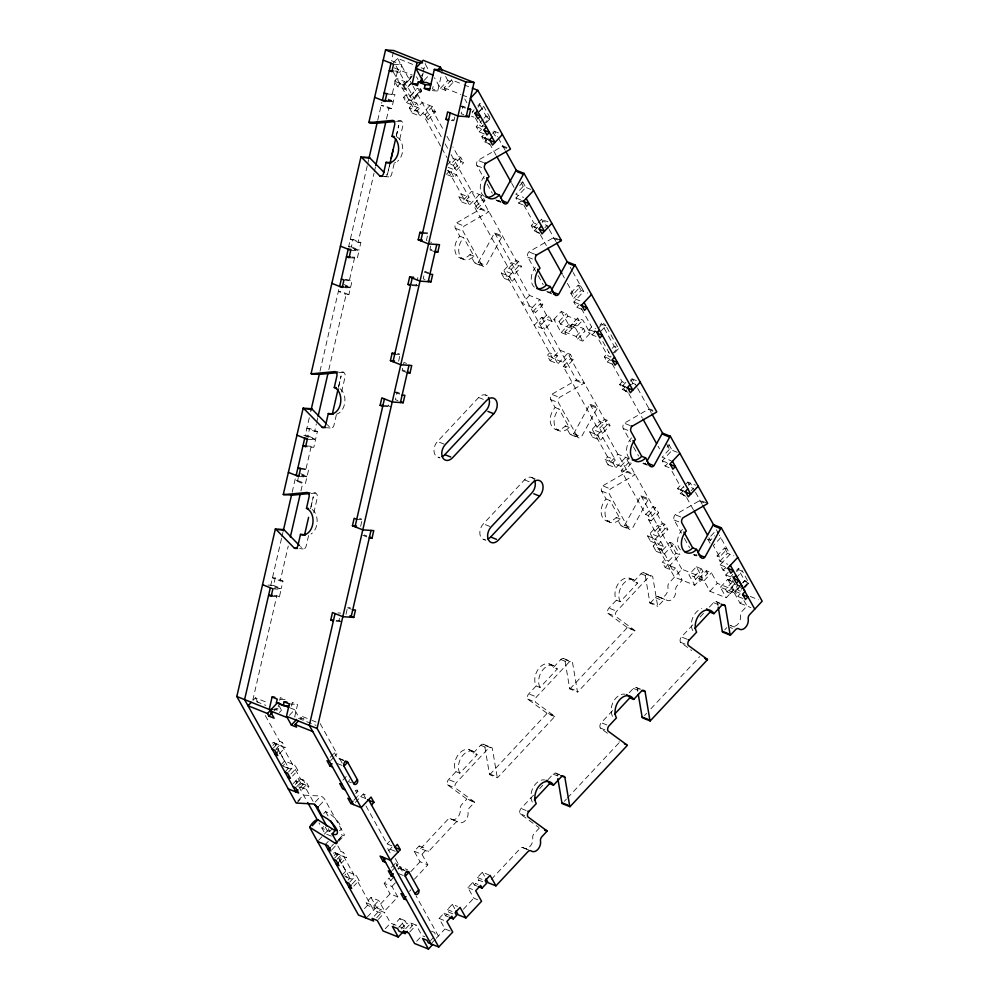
<?xml version="1.0" encoding="UTF-8"?>
<svg xmlns="http://www.w3.org/2000/svg" width="999" height="999" viewBox="0 0 999 999"><rect width="100%" height="100%" fill="white"/><g stroke="black" fill="none" stroke-linecap="round" stroke-linejoin="round"><path stroke-width="0.75" stroke-dasharray="5 3.75" d="M310.552 508.791L313.274 496.778L310.602 508.641A13.524 9.528 -86.1 0 1 317.145 520.704A13.524 9.528 -86.1 0 1 310.989 534.04M338.449 387.475L341.084 375.924L338.399 387.787A13.524 9.528 -86.1 0 1 339.198 388.161M281.543 538.399L270.766 585.252L281.119 589.385L279.408 596.828L271.191 596.266M281.893 536.875L282.917 532.417M292.158 492.27L295.579 477.36M309.303 417.719L305.157 435.726L315.522 439.86L313.811 447.29L305.582 446.74M310.677 411.725L311.376 408.728M320.005 371.178L339.048 288.424M349.063 257.717L357.28 258.279L359.003 250.836L348.639 246.703L367.307 165.522M367.657 164.023L368.693 159.503M377.697 120.38L381.855 102.323M393.431 51.96L391.433 60.689L401.785 64.81L400.075 72.253L391.858 71.691M268.019 585.064L273.501 585.439L275.212 577.996L282.979 581.093L281.268 588.536L274.425 588.074M300.599 468.219L308.666 469.617L305.394 483.653L302.66 483.466L294.892 480.369L297.627 480.556L298.314 477.584M303.783 435.639L307.904 435.914L309.615 428.471L317.382 431.568L315.672 439.011L308.816 438.549M348.639 246.703L351.373 246.89L353.084 239.448L360.864 242.545L359.153 249.987L352.297 249.525M279.408 596.828L276.823 595.791L252.809 700.187L265.846 705.369M275.212 577.996L272.477 577.809L280.244 580.906L288.261 546.041M300.949 490.909L302.66 483.466M306.081 468.581L311.213 446.266L313.811 447.29M309.615 428.471L306.868 428.284L314.635 431.381L316.371 423.863M316.72 422.352L317.757 417.844M328.833 369.692L346.141 294.443L348.876 294.63L352.147 280.594L342.707 279.096M349.563 279.57L354.695 257.243L357.28 258.279M353.084 239.448L350.349 239.261L358.117 242.357L374.038 173.139M374.388 171.628L375.424 167.12M386.501 118.956L388.923 108.429L391.67 108.616L394.942 94.568L385.502 93.069M392.357 93.544L397.49 71.216L400.075 72.253M396.178 136.588L398.751 125.424L396.341 135.827M308.579 535.539L306.144 546.128A3.871 2.722 -86.1 0 1 302.697 548.813L300.537 546.603M313.798 512.874L317.27 497.764A3.871 2.722 -86.1 0 0 315.534 493.007L308.354 492.519M336.388 414.685L333.953 425.262A3.871 2.722 -86.1 0 1 330.507 427.959L327.247 424.637M341.596 392.02L345.08 376.898A3.871 2.722 -86.1 0 0 343.344 372.152L336.151 371.653M394.168 163.499L391.733 174.076A3.871 2.722 -86.1 0 1 388.286 176.761L386.113 174.55M399.725 139.311L402.859 125.712A3.871 2.722 -86.1 0 0 401.123 120.954L393.931 120.467M422.19 76.636L422.877 73.614M423.226 72.115L425.299 63.074M271.965 709.615L277.435 709.989L278.396 705.856M279.658 700.349L280.294 697.589L285.477 699.662L277.247 699.1M433.104 86.488L432.542 88.973L437.712 91.034L442.22 71.453M291.521 706.118L292.37 702.409L297.552 704.47L294.705 716.87L316.121 725.399M336.226 620.367L338.973 620.554L339.648 617.582M360.651 526.298L362.362 518.856L359.615 518.668M384.24 405.582L388.349 405.856L389.036 402.884M398.626 361.213L400.337 353.771L397.602 353.584M412.05 284.715L416.158 285.002L417.869 277.56M454.82 116.933L454.133 119.917L451.386 119.73M346.004 614.335L347.714 606.893L350.312 607.916M399.7 393.231L397.103 392.195L395.392 399.637L397.989 400.674M430.731 246.041L430.045 249.013L433.928 250.562M465.472 107.28L462.887 106.244L461.176 113.686L463.761 114.723M389.485 165.547L387.425 174.45L389.847 164.111M482.155 265.534L463.124 231.356A3.871 2.672 -68.3 0 1 464.135 226.086L488.124 212.25A3.884 2.685 -68.3 0 0 488.886 211.601L481.118 208.516A3.884 2.685 -68.3 0 1 480.357 209.153L456.368 222.989A3.871 2.672 -68.3 0 0 455.357 228.259L459.752 236.151A13.524 9.378 -68.3 0 0 456.231 254.583A13.524 9.378 -68.3 0 0 469.992 254.545L474.375 262.437A3.871 2.672 -68.3 0 0 478.309 262.425L494.055 233.778A3.884 2.685 -68.3 0 1 494.705 232.917L502.472 236.014A3.884 2.685 -68.3 0 0 501.823 236.875L486.076 265.522A3.871 2.672 -68.3 0 1 482.155 265.534L475.349 262.824M577.509 436.863L558.491 402.697A3.871 2.672 -68.3 0 1 559.502 397.427L583.491 383.579A3.884 2.685 -68.3 0 0 584.253 382.942L576.485 379.845A3.884 2.685 -68.3 0 1 575.724 380.494L551.735 394.33A3.871 2.672 -68.3 0 0 550.724 399.6L555.107 407.48A13.524 9.378 -68.3 0 0 551.585 425.924A13.524 9.378 -68.3 0 0 565.359 425.886L569.742 433.766A3.871 2.672 -68.3 0 0 573.676 433.753L589.422 405.107A3.871 2.685 -68.3 0 1 590.072 404.245L597.839 407.342A3.871 2.685 -68.3 0 0 597.19 408.204L581.443 436.85A3.871 2.672 -68.3 0 1 577.509 436.863L570.716 434.153M628.446 528.384L609.427 494.205A3.871 2.672 -68.3 0 1 610.439 488.936L634.427 475.099A3.884 2.685 -68.3 0 0 635.189 474.463L627.422 471.366A3.884 2.685 -68.3 0 1 626.66 472.003L602.672 485.851A3.871 2.672 -68.3 0 0 601.66 491.108L606.056 499.001A13.524 9.378 -68.3 0 0 602.534 517.445A13.524 9.378 -68.3 0 0 616.296 517.395L620.679 525.287A3.871 2.672 -68.3 0 0 624.612 525.274L640.359 496.628A3.871 2.685 -68.3 0 1 641.008 495.766L648.776 498.863A3.871 2.685 -68.3 0 0 648.126 499.725L632.379 528.371A3.871 2.672 -68.3 0 1 628.446 528.384L621.653 525.674M745.092 587.387L748.925 583.041L742.432 571.191A2.897 1.024 43.1 0 0 742.207 570.816M393.319 62.887L397.552 58.354L414.198 64.985M394.493 81.156L396.953 78.521L404.732 81.618L402.26 84.253L394.493 81.156L397.415 86.413L405.182 89.51L411.113 83.179M397.415 86.413L399.887 83.779L403.771 85.327L410.002 96.528A2.897 1.024 43.1 0 0 413.037 99.276A2.897 1.024 43.1 0 0 413.886 98.077L421.291 90.16L419.255 86.501M403.696 84.403L411.101 76.486M403.771 85.327L411.176 77.41M410.389 78.646L403.908 85.577A2.897 1.024 43.1 0 1 404.745 84.378A2.897 1.024 43.1 0 1 407.792 87.125L413.886 98.077M407.792 87.125L410.564 84.153M420.079 77.148L423.251 73.751M403.509 97.365L405.981 94.73L409.865 96.279L417.27 88.362L421.153 89.91L411.276 100.462L403.509 97.365L406.431 102.622L414.21 105.719L416.67 103.084L419.555 108.267L417.095 110.901L409.328 107.805L411.788 105.17L419.555 108.267M424.2 80.345L429.483 74.688M410.002 96.528L415.559 90.584M406.431 102.622L408.903 99.987L416.67 103.084M414.086 99.238L421.503 91.321M409.328 107.805L412.25 113.062L422.127 102.51L432.48 106.631L435.402 111.888L427.997 119.818L425.412 118.781L432.817 110.864L435.402 111.888M440.397 88.349L447.802 80.432L452.984 82.492L445.579 90.41L440.397 88.349L434.49 77.735M445.579 90.41L444.118 87.787L451.523 79.87L462.599 84.278M412.25 113.062L420.017 116.159L429.895 105.607L443.993 130.944M393.344 72.04L414.722 110.427L425.075 114.56L432.48 106.631M472.315 111.751L474.175 109.765M477.872 105.807L479.72 103.821M478.022 107.218L479.932 104.995A2.897 1.024 43.1 0 1 480.432 103.684A2.897 1.024 43.1 0 1 483.279 105.757M477.335 113.474L481.968 108.516M479.645 111.189L483.878 106.656A2.897 1.024 43.1 0 0 483.591 106.169M482.505 125.412A2.897 1.024 43.1 0 1 481.655 126.611A2.897 1.024 43.1 0 1 478.621 123.864L480.469 121.89M484.328 133.941L479.145 131.88L476.223 126.623L483.129 119.231M484.115 118.182L486.101 116.059L489.985 117.607A2.897 1.024 43.1 0 1 489.073 118.694A2.897 1.024 43.1 0 1 486.026 115.946M479.12 119.331L482.567 125.537L489.91 117.495L483.816 106.543L479.995 105.107L486.101 116.059M486.413 122.615L490.122 118.656M446.953 165.31L453.296 158.529L463.661 162.65L456.256 170.567L445.891 166.446M479.145 131.88L481.618 129.246M447.752 158.928L450.736 164.286L458.141 156.368L460.726 157.392L463.661 162.65M450.736 164.286L453.321 165.31L460.726 157.392M446.353 174.338L448.826 171.703L456.593 174.8L469.018 197.14L466.558 199.775L458.791 196.678L461.251 194.043L469.018 197.14M489.935 144.018L484.752 141.958L481.83 136.701L484.29 134.066M447.315 170.629L451.198 172.178L461.063 161.613L452.934 146.99M496.103 155.282L490.147 144.568L487.562 143.544L484.627 138.287L486.75 136.026M484.752 141.958L491.67 134.565M492.657 133.504L494.63 131.393L497.564 136.663M447.652 174.85L454.12 177.435L456.593 174.8M458.791 196.678L461.713 201.935L471.59 191.383L481.943 195.504L484.877 200.762L477.46 208.679L474.875 207.655L482.28 199.738L484.877 200.762M461.713 201.935L469.48 205.032L479.358 194.48L518.981 265.659L509.103 276.224L501.336 273.127L511.213 262.575L521.565 266.696L514.16 274.613L503.808 270.492L552.572 358.104L562.924 362.237L565.859 367.495L573.264 359.565L570.342 354.308L559.977 350.187L550.099 360.739L547.177 355.482L549.65 352.847L557.417 355.944L554.944 358.579L547.177 355.482M448.089 170.392L464.185 199.3L474.537 203.421L481.943 195.504M519.705 185.552L522.877 182.155M530.981 189.473L523.214 186.376L515.809 194.305L523.576 197.39M522.739 204.77L518.856 203.234L515.934 197.977L525.811 187.412L522.14 180.819M518.856 203.234L521.328 200.587L533.766 222.927L537.649 224.475M539.398 232.892L534.215 230.831L531.293 225.574L533.766 222.927M539.61 233.441L537.025 232.417L534.103 227.16L537.275 223.764M538.336 222.627L541.508 219.243L547.976 221.815M534.215 230.831L538.174 226.598M542.12 222.377L544.093 220.267L548.501 228.172M544.905 227.784L547.015 225.524L544.43 224.5L541.508 219.243M474.875 207.655L508.641 268.331L516.058 260.402L518.643 261.438L521.565 266.696M508.641 268.331L511.238 269.355L518.643 261.438M501.336 273.127L504.258 278.384L506.73 275.749L514.497 278.846L557.417 355.944M504.258 278.384L512.025 281.481L514.497 278.846M529.495 295.429L522.09 303.346L532.455 307.467L535.377 312.724L542.782 304.807L539.86 299.55L529.495 295.429L494.705 232.917M532.455 307.467L539.86 299.55M542.782 304.807L540.197 303.783L532.792 311.7L535.377 312.724M552.047 321.453L541.695 317.332L534.278 325.249L544.642 329.37L552.047 321.453L549.125 316.196L546.528 315.172L540.197 303.783M546.528 315.172L539.123 323.089L541.72 324.126L544.642 329.37M541.72 324.126L549.125 316.196M570.791 293.094L578.196 285.165L580.794 286.201L573.389 294.118L570.791 293.094L573.726 298.351L581.493 301.436M486.613 395.467A9.665 6.693 -68.3 0 0 478.646 397.502L437.5 441.496A9.665 6.693 -68.3 0 0 434.053 451.648A9.665 6.693 -68.3 0 0 439.385 457.38M553.858 319.405L561.263 311.488L566.445 313.561L567.907 316.183L579.133 320.654L571.728 328.571L560.501 324.101L559.04 321.478L553.858 319.405L561.176 332.555L566.358 334.615L573.763 326.698L572.302 324.076L564.885 331.993L566.358 334.615M573.726 298.351L581.131 290.422L587.599 293.007M581.942 309.34L576.773 307.267L573.838 302.01L583.716 291.458L573.214 272.59M559.04 321.478L566.445 313.561M560.501 324.101L567.907 316.183M576.773 307.267L579.233 304.633M561.176 332.555L568.581 324.638L573.763 326.698M571.728 328.571L570.254 325.949L577.672 318.032L582.842 320.092L590.159 333.229L582.754 341.146L577.572 339.086L576.111 336.463L564.885 331.993M570.254 325.949L575.436 328.009L582.842 320.092M576.111 336.463L583.516 328.546L584.977 331.168L590.159 333.229M577.572 339.086L584.977 331.168M596.016 336.426L592.132 334.877L589.198 329.62L591.67 326.973L595.554 328.521M550.099 360.739L557.867 363.836L567.744 353.284L607.367 424.475L597.489 435.027L589.722 431.93L599.6 421.378L609.964 425.499L602.547 433.416L592.195 429.295L610.476 462.15L620.841 466.283L623.763 471.54L631.168 463.611L628.246 458.354L617.894 454.233L608.016 464.785L605.082 459.528L607.554 456.893L615.322 459.99L612.862 462.624L605.082 459.528M562.924 362.237L570.342 354.308M599.949 325.125L601.798 323.152M592.132 334.877L596.078 330.644M598.051 328.534L602.01 324.313A2.897 1.036 42.8 0 1 602.185 322.977A2.897 1.036 42.8 0 1 604.545 324.238M602.547 433.416L599.625 428.159L597.04 427.135L563.261 366.458L570.679 358.541L573.264 359.565M253.321 700.087L255.432 697.826L267.944 702.809M600.948 331.144L605.894 325.861L618.081 347.764L613.149 353.047M612.424 364.098L607.242 362.038L604.32 356.78L608.766 352.023M612.225 348.326L614.198 346.216L618.081 347.764M274.238 710.476L276.348 708.204L281.531 710.277L279.408 712.537M614.585 352.897L618.294 348.938M607.242 362.038L609.715 359.39L622.152 381.743L627.335 383.803M289.36 715.359L294.643 709.702L298.788 717.145L303.971 719.218L302.51 716.583L300.399 718.843M272.939 745.454L274.8 743.468L285.152 747.602L277.747 755.519M273.289 748.101L279.645 741.308L282.23 742.344L285.152 747.602M533.503 478.683A9.665 6.693 -68.3 0 0 524.487 479.857L483.341 523.851A9.665 6.693 -68.3 0 0 479.895 534.015A9.665 6.693 -68.3 0 0 485.227 539.735M275.874 749.138L282.23 742.344M626.498 391.183L622.614 389.635L619.68 384.378L622.152 381.743M277.01 752.509L278.858 750.524A2.897 2.01 -68.3 0 1 279.62 746.578A2.897 2.01 -68.3 0 1 282.567 746.565L292.32 764.098A2.897 2.01 -68.3 0 1 291.558 768.044A2.897 2.01 -68.3 0 1 288.611 768.056L282.143 765.471M628.009 392.245L625.411 391.221L622.489 385.964L627.834 380.244M622.614 389.635L625.574 386.463M630.506 381.181L632.479 379.071L636.987 387.162M625.411 391.221L626.648 389.897M631.58 384.615L632.817 383.304L635.414 384.328M280.844 764.959L284.553 761.001L294.905 765.122L297.839 770.379L292.545 776.036M597.04 427.135L604.445 419.218L607.03 420.242L609.964 425.499M599.625 428.159L607.03 420.242M589.722 431.93L592.657 437.187L595.117 434.553L602.884 437.649L615.322 459.99M284.915 772.015L288.611 768.056L278.858 750.524L276.273 749.5M288.561 771.915L294.905 765.122M592.657 437.187L600.424 440.284L602.884 437.649M291.009 773.875L295.242 769.355L297.839 770.379M293.207 783.628L298.152 778.346L305.919 781.443L308.841 786.7L306.368 789.335L298.601 786.25L301.074 783.603L308.841 786.7M295.229 784.49L300.524 778.833L303.109 779.857L306.031 785.114L299.688 791.907M296.765 786.65L303.109 779.857M299.987 787.774L305.919 781.443M330.182 757.342L334.415 752.821L337 753.858L334.89 756.118M330.657 760.639L333.828 757.242M297.902 800.898L303.459 794.967A3.859 1.374 43.1 0 0 304.133 795.154L320.854 796.053A3.846 1.361 43.1 0 1 321.915 796.615A3.896 1.386 43.1 0 1 323.688 798.101A3.896 1.374 43.1 0 1 324.9 799.712L343.918 833.878A3.896 1.374 43.1 0 1 343.968 835.626A3.846 1.361 43.1 0 1 342.794 835.476L340.172 833.828M296.728 803.071L302.285 797.127M608.016 464.785L615.784 467.882L625.661 457.33L665.284 528.521L655.406 539.073L647.639 535.976L657.517 525.424L667.869 529.545L660.464 537.462L650.099 533.341L674.487 577.147L694.78 585.227L702.185 577.31L696.328 566.795L688.923 574.712L694.78 585.227M620.841 466.283L628.246 458.354M645.679 514.535L653.084 506.618L655.681 507.642L658.603 512.899L651.198 520.816L648.276 515.559L645.679 514.535L621.178 470.504L628.583 462.587L631.168 463.611M315.297 801.985L320.854 796.053M342.857 780.132L347.09 775.599M319.355 805.644L323.976 800.699M323.738 813.536L325.587 811.55L327.322 812.362A13.511 4.795 43.1 0 1 330.344 814.26L333.504 816.795A13.511 4.795 43.1 0 1 336.413 819.742A13.674 4.845 43.1 0 1 338.012 821.69A13.511 4.795 43.1 0 1 339.772 824.375L340.197 825.174A13.511 4.795 43.1 0 1 341.021 827.509L341.109 828.183A13.511 4.795 43.1 0 1 340.746 829.807L340.397 830.169A13.511 4.795 43.1 0 1 339.423 830.581M667.07 447.265L669.18 445.005M677.285 452.322L669.517 449.238L662.112 457.155L671.178 460.764M669.043 467.632L665.159 466.083L662.237 460.826L672.102 450.262L668.443 443.681M323.664 826.548L322.015 828.296L329.782 831.393L332.255 828.758M355.769 793.631L357.879 791.37L355.619 787.299M665.159 466.083L667.632 463.436M353.983 800.112L358.216 795.591L365.984 798.688M318.519 840.421L322.827 835.826M324.438 834.09L327.41 830.918L331.293 832.467M355.369 802.434L363.274 793.98L368.456 796.053M325.299 844.567L328.259 841.408M331.393 846.44L333.516 844.18M338.374 839.822L343.918 833.878M337.237 841.42L341.87 836.463M338.649 841.37L344.205 835.439M331.868 849.737L336.101 845.204M648.276 515.559L655.681 507.642M334.215 855.531L336.064 853.546L346.428 857.679L341.134 863.336M684.402 495.229L680.519 493.681L677.597 488.424L680.057 485.776L683.94 487.325M660.464 537.462L657.542 532.205L654.944 531.181L648.613 519.792L656.018 511.863L658.603 512.899M334.553 858.178L340.909 851.385L343.494 852.422L346.428 857.679M685.913 496.291L683.328 495.267L680.394 490.01L687.811 482.092L695.579 485.189M337.15 859.202L343.494 852.422M680.519 493.681L683.478 490.509M688.423 485.227L690.396 483.116L694.792 491.021M338.274 862.587L341.983 858.628M691.208 490.634L693.318 488.374L690.734 487.35L687.811 482.092M654.944 531.181L662.349 523.264L664.947 524.288L667.869 529.545M657.542 532.205L664.947 524.288M647.639 535.976L650.561 541.233L653.034 538.598L660.801 541.695L663.486 546.515L661.013 549.15L653.246 546.053L655.719 543.419M342.12 875.037L345.816 871.078L356.181 875.199L359.103 880.456L353.808 886.113M660.801 541.695L658.329 544.33L655.406 539.073M348.027 880.107L349.887 878.133A2.897 2.01 -68.3 0 0 352.834 878.121A2.897 2.01 -68.3 0 0 353.584 874.162L343.831 856.643A2.897 2.01 -68.3 0 0 340.884 856.655A2.897 2.01 -68.3 0 0 340.135 860.601L349.887 878.133L346.004 876.585M653.246 546.053L656.168 551.311L658.666 548.651L662.549 550.199L668.643 561.151L676.023 553.259L679.907 554.807L670.029 565.359L662.262 562.262L664.76 559.602L668.643 561.151M349.825 881.992L356.181 875.199M365.996 805.956L387.137 843.943L389.61 841.295M662.524 550.224L669.929 542.307L673.813 543.843L679.907 554.807M455.956 771.665L459.84 773.214L477.122 754.732L473.239 753.184A13.524 9.378 -68.3 0 0 459.478 753.221A13.524 9.378 -68.3 0 0 455.956 771.665L448.551 779.582A3.871 2.672 -68.3 0 0 447.54 784.852L466.271 798.576A3.884 2.685 -68.3 0 1 466.795 799.212L474.562 802.309L469.355 807.879A3.871 2.672 -68.3 0 0 468.007 812.112A7.73 5.357 -68.3 0 1 465.297 820.591A7.73 5.357 -68.3 0 1 458.691 822.065A3.871 2.672 -68.3 0 0 455.382 822.801L428.371 851.685L420.604 848.601L419.143 845.966L414.198 851.248L420.055 861.762L427.822 864.859L414.448 879.157M473.239 753.184L480.644 745.266A3.871 2.672 -68.3 0 1 484.577 745.254L489.398 773.838A3.884 2.697 -68.3 0 0 489.71 774.712L497.477 777.796L554.757 716.558A3.884 2.685 -68.3 0 0 554.233 715.921L535.514 702.197A3.871 2.672 -68.3 0 1 536.513 696.94L568.606 662.612A3.871 2.672 -68.3 0 1 572.539 662.612L577.36 691.196A3.884 2.685 -68.3 0 0 577.684 692.057L634.952 630.819A3.884 2.685 -68.3 0 0 634.44 630.169L615.709 616.458A3.871 2.672 -68.3 0 1 616.72 611.188L648.813 576.873A3.871 2.672 -68.3 0 1 652.747 576.86L657.567 605.444A3.884 2.685 -68.3 0 0 657.879 606.306L663.086 600.749A3.871 2.672 -68.3 0 1 666.383 600.012A7.73 5.357 -68.3 0 0 672.989 598.538A7.73 5.357 -68.3 0 0 675.699 590.047A3.871 2.672 -68.3 0 1 677.047 585.814L682.255 580.244L675.424 567.981L667.657 564.885L665.197 567.519L662.262 562.262M536.151 685.913L540.034 687.462L557.317 668.993L553.434 667.444A13.524 9.378 -68.3 0 0 539.672 667.482A13.524 9.378 -68.3 0 0 536.151 685.913L528.746 693.843A3.871 2.672 -68.3 0 0 527.747 699.113L546.465 712.824A3.884 2.685 -68.3 0 1 546.99 713.461L554.757 716.558M553.434 667.444L560.839 659.527A3.871 2.672 -68.3 0 1 564.772 659.515L569.592 688.099A3.884 2.685 -68.3 0 0 569.905 688.96L577.684 692.057M616.358 600.174L620.242 601.723L637.524 583.241L633.641 581.693A13.524 9.378 -68.3 0 0 619.88 581.73A13.524 9.378 -68.3 0 0 616.358 600.174L608.94 608.091A3.871 2.672 -68.3 0 0 607.941 613.361L626.673 627.072A3.884 2.685 -68.3 0 1 627.185 627.722L634.952 630.819M633.641 581.693L641.046 573.776A3.871 2.672 -68.3 0 1 644.979 573.763L649.787 602.347A3.884 2.685 -68.3 0 0 650.112 603.221L657.879 606.306M352.285 883.953L356.518 879.42L359.103 880.456M656.168 551.311L663.935 554.408L673.813 543.843M388.586 850.773L392.532 846.553M474.562 802.309A3.884 2.685 -68.3 0 0 474.038 801.66L455.307 787.949A3.871 2.672 -68.3 0 1 456.318 782.679L488.411 748.363A3.871 2.672 -68.3 0 1 492.345 748.351L497.165 776.935A3.884 2.697 -68.3 0 0 497.477 777.796M391.446 867.419L395.679 862.899L398.264 863.923L396.153 866.195M391.92 870.716L395.092 867.319M665.197 567.519L672.964 570.616L675.424 567.981M367.245 917.045L375.287 908.441L367.52 905.344L366.059 902.721L370.991 897.439L378.758 900.536L384.615 911.051L397.814 896.927L391.97 886.413L384.203 883.328L389.135 878.046L390.597 880.668L393.194 881.705M397.827 868.755L399.8 866.645L407.567 869.742M710.027 543.231L707.829 539.298L715.234 531.368L717.831 532.405M364.498 908.578L367.52 905.344M390.597 880.668L394.418 876.598M420.604 848.601L447.614 819.717A3.871 2.672 -68.3 0 1 450.924 818.98A7.73 5.357 -68.3 0 0 457.53 817.507A7.73 5.357 -68.3 0 0 460.227 809.015A3.871 2.672 -68.3 0 1 461.588 804.782L466.795 799.212M489.71 774.712L546.99 713.461M569.905 688.96L627.185 627.722M650.112 603.221L655.319 597.652A3.871 2.672 -68.3 0 1 658.616 596.915A7.73 5.357 -68.3 0 0 665.222 595.441A7.73 5.357 -68.3 0 0 667.931 586.962A3.871 2.672 -68.3 0 1 669.28 582.717L681.892 569.23L702.185 577.31M707.829 539.298L710.414 540.322L714.647 535.801M366.059 902.721L373.826 905.818L378.758 900.536M391.97 886.413L396.903 881.143M414.198 851.248L421.965 854.345L426.91 849.063L428.371 851.685M720.754 537.662L713.348 545.579L719.68 556.967L727.097 549.05L724.5 548.014L717.095 555.943L720.017 561.201L727.796 564.285M370.991 897.439L376.848 907.954L390.047 893.843L397.814 896.927M410.789 871.665L420.055 861.762M374.225 916.158L379.52 910.501L384.69 912.562L390.547 923.076L405.656 929.095L399.8 918.581L393.456 925.374M694.105 576.785L701.51 568.856L702.971 571.49L707.717 573.376L700.311 581.306L695.566 579.408L694.105 576.785L688.923 574.712M376.748 917.656L380.981 913.123L379.52 910.501M695.566 579.408L702.971 571.49M378.346 919.355L384.69 912.562M698.85 578.671L706.256 570.754L711.438 572.814L717.282 583.329L733.653 589.847L726.236 597.764L709.877 591.246L704.033 580.731L698.85 578.671L700.311 581.306M720.017 561.201L727.434 553.271L733.903 555.856M704.033 580.731L711.438 572.814M732.567 581.743L728.671 580.207L725.749 574.949L728.221 572.302L723.064 570.129L720.142 564.872L730.019 554.308L719.317 535.089M385.252 928.733L390.547 923.076M723.064 570.129L725.536 567.482L726.872 569.892M709.877 591.246L717.282 583.329M398.626 927.434L404.982 920.641L406.443 923.276L412.45 925.661L408.216 930.194M720.391 587.25L727.796 579.333L732.979 581.393L725.561 589.323L720.391 587.25L726.236 597.764M401.148 928.933L406.443 923.276M730.943 576.398L732.791 574.413M736.488 570.454L738.348 568.468M728.671 580.207L730.656 578.084M736.575 571.753L738.548 569.642A2.897 1.024 43.1 0 1 739.048 568.331A2.897 1.024 43.1 0 1 741.895 570.404M405.694 928.695L410.989 923.039L416.158 925.099L422.015 935.613L424.787 936.712M735.951 578.121L742.432 571.191L738.548 569.642L745.042 581.243L748.788 583.416M533.478 795.192L521.053 808.478A3.871 2.672 -68.3 0 0 520.054 813.735L538.773 827.459M539.697 788.548L542.794 785.226M547.976 779.695L553.146 774.15A3.871 2.672 -68.3 0 1 557.08 774.15L557.592 777.16M612.637 710.551L601.248 722.727A3.871 2.672 -68.3 0 0 600.249 727.996L607.742 733.478M629.208 692.844L633.354 688.411A3.871 2.672 -68.3 0 1 637.287 688.398L638.036 692.919M692.844 624.8L681.455 636.975A3.871 2.672 -68.3 0 0 680.444 642.245L691.683 650.474M700.087 617.057L704.233 612.624M709.402 607.092L713.548 602.659A3.871 2.672 -68.3 0 1 717.482 602.659L717.981 605.669M725.561 589.323L727.035 591.945L734.44 584.028M409.815 931.892L416.158 925.099M736.463 582.792L737.924 585.414L730.519 593.331L729.058 590.709L735.401 583.916M742.881 598.476L737.699 596.415L734.777 591.158L741.683 583.766M742.669 582.704L744.642 580.594L748.538 582.142L741.146 590.034M738.436 585.164C749.35 594.343 733.091 591.358 739.272 586.863M742.981 582.904L744.829 580.918M729.058 590.709L734.24 592.769L739.522 587.112M743.156 588.411L748.713 582.467M737.699 596.415L740.172 593.768M416.72 941.27L422.015 935.613M450.149 931.018L444.967 928.958L439.11 918.443L444.056 913.161L449.225 915.221M452.722 913.785L448.838 912.237L447.377 909.602L452.322 904.332L457.492 906.393M477.647 899.712L473.763 898.163L467.919 887.649L472.852 882.367L478.034 884.427M482.729 881.705L478.846 880.156L477.385 877.534L482.317 872.252L488.798 874.824M444.056 913.161L445.517 915.796L448.838 912.237M472.852 882.367L474.313 885.002L478.846 880.156M734.24 592.769L740.084 603.284L743.793 599.325M430.494 940.621L433.678 937.224M432.03 942.781L435.202 939.385M436.263 938.261L444.967 928.958M463.374 909.277L473.763 898.163M491.371 879.345L520.129 848.601A3.871 2.672 -68.3 0 1 523.426 847.864A7.73 5.357 -68.3 0 0 530.032 846.39A7.73 5.357 -68.3 0 0 532.742 837.911A3.871 2.672 -68.3 0 1 534.09 833.666L539.298 828.096M564.335 801.323L566.458 799.063M567.519 797.926L619.492 742.357M644.542 715.584L646.653 713.311M650.898 708.778L699.7 656.605M724.7 629.882L726.785 627.647M506.968 147.577L502.684 145.879A3.884 2.685 -68.3 0 1 501.923 146.528L477.934 160.364A3.871 2.672 -68.3 0 0 476.923 165.634L484.24 178.771M560.227 240.035L553.633 237.4A3.871 2.685 -68.3 0 1 552.859 238.049L528.871 251.885A3.871 2.672 -68.3 0 0 527.872 257.155L537.375 274.238M652.871 410.277L648.988 408.728A3.884 2.685 -68.3 0 1 648.226 409.378L624.238 423.214A3.871 2.672 -68.3 0 0 623.226 428.484L630.544 441.633M706.53 502.884L699.924 500.249A3.884 2.685 -68.3 0 1 699.163 500.899L675.174 514.735A3.871 2.672 -68.3 0 0 674.163 520.004L681.48 533.141M396.478 121.391L401.123 120.954M338.686 372.59L343.344 372.152M310.889 493.444L315.534 493.007M393.569 64.248L401.785 64.81M394.742 71.029L397.49 71.216M432.242 90.659L437.712 91.034M386.725 94.018L394.942 94.568M386.526 100.699L393.381 101.174L388.199 99.101M460.139 106.069L462.887 106.244M385.015 101.448L393.231 102.01L388.049 99.95M451.236 120.567L453.983 120.754M381.506 176.299L387.262 176.698M384.665 176.611L388.773 176.885M422.652 232.542L428.134 232.917L426.423 240.359L431.605 242.42M422.502 233.379L427.984 233.754M358.117 242.357L360.864 242.545M350.774 250.274L359.003 250.836M351.96 257.055L354.695 257.243M343.931 280.032L352.147 280.594M411.9 285.564L417.37 285.939M345.105 286.825L350.587 287.2L344.118 284.615M342.22 287.475L350.437 288.037L345.254 285.976M394.705 354.245L400.187 354.62M394.368 392.008L397.103 392.195M382.729 406.331L389.573 406.793M325.162 427.597L330.994 428.084M314.635 431.381L317.382 431.568M307.305 439.298L315.522 439.86M305.731 445.891L311.213 446.266M300.449 469.055L308.666 469.617M301.636 475.836L307.105 476.211L300.637 473.638M298.738 476.498L306.955 477.06L300.487 474.475M356.73 519.33L363.586 519.792M299.625 548.601L303.184 548.938M280.244 580.906L282.979 581.093M272.902 588.823L281.119 589.385M274.076 595.604L276.823 595.791M337.937 612.924L340.684 613.111M336.076 621.216L340.184 621.49M289.335 703.908L297.552 704.47M660.089 597.552L667.856 600.649M452.385 819.617L460.152 822.714M629.42 578.171L634.203 580.044M549.225 663.91L554.008 665.796M469.031 749.662L473.801 751.548M421.128 67.757L423.901 68.856M463.986 84.828L470.904 87.587M394.305 67.932L412.337 75.125M444.118 87.787L460.726 94.405M462.112 94.955L467.832 97.228M461.438 106.581L465.322 108.129M471.416 116.184L474.013 117.22M482.567 125.537L486.451 127.073M498.513 132.942L492.045 130.37L494.967 135.627L497.552 136.651M476.223 126.623L481.393 128.684M481.83 136.701L487 138.761M484.627 138.287L487.225 139.311M501.923 146.528L506.58 148.389M391.67 108.616L383.903 105.519L381.156 105.332L388.923 108.429M478.908 160.752L485.701 163.461M476.923 165.634L482.367 167.795M515.934 197.977L522.402 200.549M496.915 200.187L500.998 201.81M497.152 200.811L501.036 202.36M531.293 225.574L536.475 227.635M534.103 227.16L536.688 228.184M480.357 209.153L486.176 211.476M552.859 238.049L558.691 240.372M496.003 234.553L501.823 236.875M457.342 223.376L464.135 226.086M529.845 252.272L536.638 254.982M455.357 228.259L462.162 230.969M527.872 257.155L533.691 259.478M459.752 236.151L463.636 237.7L473.876 256.094A13.524 9.378 -68.3 0 1 460.114 256.131A13.524 9.378 -68.3 0 1 463.636 237.7M469.992 254.545L473.876 256.094M478.309 262.425L485.114 265.135M573.838 302.01L579.02 304.083M547.852 291.708L550.774 292.869M475.586 263.436L483.354 266.533M548.089 292.332L551.972 293.881M429.895 249.862L433.778 251.411M605.894 325.861L602.01 324.313L614.198 346.216A2.897 1.024 43.4 0 0 616.87 348.801A2.897 1.024 43.4 0 0 618.331 348.426M589.198 329.62L595.679 332.192M572.302 324.076L583.516 328.546M428.796 272.889L424.912 271.341L423.189 278.783L425.786 279.807M424.762 272.178L428.646 273.726M351.373 246.89L359.153 249.987M604.32 356.78L610.801 359.353M416.158 285.002L418.743 286.039M636.363 380.619L629.894 378.047L632.817 383.304M619.68 384.378L626.161 386.95M622.489 385.964L625.074 386.988M563.261 366.458L565.859 367.495M575.724 380.494L581.543 382.804M648.226 409.378L652.884 411.238M348.876 294.63L341.109 291.546L338.374 291.358L346.141 294.443M591.358 405.881L597.19 408.204M552.697 394.717L559.502 397.427M625.212 423.601L632.005 426.311M550.724 399.6L557.517 402.31M623.226 428.484L628.671 430.656M555.107 407.48L558.99 409.028L569.243 427.435A13.524 9.378 -68.3 0 1 555.481 427.472A13.524 9.378 -68.3 0 1 558.99 409.028M662.237 460.826L668.706 463.399M565.359 425.886L569.243 427.435M406.543 363.461L403.958 362.437L402.235 369.867L406.131 371.416M485.402 394.93L487.337 395.704M573.676 433.753L580.469 436.463M478.646 397.502L484.478 399.825M643.219 463.037L647.302 464.672M570.941 434.777L578.708 437.874M643.456 463.661L647.34 465.209M402.085 370.716L405.981 372.265M677.597 488.424L682.767 490.484M680.394 490.01L682.991 491.033M626.66 472.003L632.479 474.325M699.163 500.899L703.82 502.747M621.178 470.504L623.763 471.54M395.666 392.52L399.55 394.068M642.307 497.402L648.126 499.725M603.633 486.238L610.439 488.936M676.148 515.122L682.941 517.832M388.349 405.856L390.946 406.893M601.66 491.108L608.453 493.818M674.163 520.004L679.607 522.165M606.056 499.001L609.939 500.549L620.179 518.943A13.524 9.378 -68.3 0 1 606.418 518.981A13.524 9.378 -68.3 0 1 609.939 500.549M648.613 519.792L651.198 520.816M531.243 477.297L535.127 478.833M439.448 442.27L444.105 444.13M717.095 555.943L719.68 556.967M524.487 479.857L530.319 482.18M616.296 517.395L620.179 518.943M624.612 525.274L631.405 527.984M694.155 554.557L697.077 555.719M720.142 564.872L726.61 567.444M621.89 526.298L629.657 529.383M694.392 555.182L696.328 555.956M650.561 541.233L663.486 546.515M438.074 457.205L440.01 457.979M725.749 574.949L730.931 577.01M696.328 566.795L701.51 568.856M735.601 584.49L737.924 585.414M750.212 596.44L758.341 599.687M734.777 591.158L739.947 593.219M727.035 591.945L730.519 593.331M740.084 603.284L750.923 607.604M307.904 435.914L315.672 439.011M643.768 572.752L651.535 575.849M716.271 601.648L720.167 603.196M645.941 574.15L652.747 576.86M718.456 603.046L719.417 603.433M641.046 573.776L647.839 576.485M713.548 602.659L719.38 604.982M485.289 524.625L491.108 526.948M657.879 596.59L665.659 599.687M734.277 627.022L730.394 625.474A3.871 2.672 -68.3 0 1 731.131 625.799A7.73 5.357 -68.3 0 0 737.737 624.325A7.73 5.357 -68.3 0 0 740.434 615.846A3.871 2.672 -68.3 0 1 741.782 611.6L746.99 606.031L742.444 597.864M655.319 597.652L661.138 599.974M730.157 627.459L732.479 628.396M649.787 602.347L655.619 604.67M483.916 539.572L485.851 540.347M297.627 480.556L305.394 483.653M609.914 608.478L616.72 611.188M682.417 637.362L687.275 639.298M607.941 613.361L614.735 616.071M680.444 642.245L685.888 644.417M628.608 627.847L634.44 630.169M364.26 534.964L366.858 535.988M362.824 535.289L366.708 536.838M563.573 658.503L571.341 661.6M636.076 687.387L640.933 689.322M565.746 659.902L572.539 662.612M638.249 688.786L639.223 689.173M560.839 659.527L567.644 662.237M633.354 688.411L639.173 690.734M569.592 688.099L575.424 690.421M347.565 607.729L351.461 609.278M273.501 585.439L281.268 588.536M529.72 694.23L536.513 696.94M602.222 723.114L607.08 725.049M338.973 620.554L341.558 621.59M527.747 699.113L534.54 701.81M600.249 727.996L606.068 730.319M548.414 713.598L554.233 715.921M483.379 744.255L491.146 747.339M555.881 773.139L559.765 774.687M485.551 745.641L492.345 748.351M558.054 774.537L559.028 774.924M480.644 745.266L487.437 747.976M553.146 774.15L558.591 776.323M489.398 773.838L495.217 776.161M290.334 707.979L294.643 709.702M302.51 716.583L310.664 719.829M312.025 720.379L316.096 722.002M274.538 708.84L277.435 709.989M449.525 779.969L456.318 782.679M522.027 808.853L526.098 810.489M447.54 784.852L454.345 787.562M520.054 813.735L525.874 816.058M468.206 799.337L474.038 801.66M338.998 758.353L344.83 760.664M343.806 760.664L337.337 758.079L334.415 752.821M337.387 763.536L342.694 765.646M273.901 742.719L281.668 745.816M450.187 818.656L457.954 821.752M522.689 847.539L526.573 849.088M524.9 848.501L528.783 850.049M347.914 781.368L351.411 782.754M357.879 791.37L355.294 790.334L358.216 795.591M283.691 766.483L289.523 768.805M306.031 785.114L295.679 780.993L306.905 801.173M419.143 845.966L426.91 849.063M477.385 877.534L483.853 880.107M387.137 843.943L392.32 846.003M395.242 851.26L387.475 848.163L390.409 853.421M474.313 885.002L476.91 886.026M467.919 887.649L474.388 890.221M331.406 836.138L324.937 833.553L318.993 822.876M400.274 868.418L404.158 869.967M405.082 870.728L398.601 868.156L395.679 862.899M398.651 873.613L403.958 875.723M335.164 852.796L342.932 855.893M447.377 909.602L453.858 912.187M445.517 915.796L448.101 916.82M344.955 876.56L350.786 878.883M439.11 918.443L445.591 921.028M376.848 907.954L384.615 911.051M399.8 918.581L404.982 920.641M431.456 931.193L434.328 932.342L435.789 934.964L438.386 936.001L416.096 895.966M380.981 913.123L373.638 910.201L356.518 879.42M460.439 258.117L463.436 259.328M555.806 429.445L558.791 430.656M606.743 520.966L609.727 522.177M498.289 137.987L505.007 150.037M549.225 229.495L556.031 241.708M570.217 267.195L572.539 271.366M637.662 388.374L651.173 412.649M695.529 492.345L702.235 504.383M716.345 529.732L718.593 533.778M521.028 182.442L523.214 186.376M578.196 285.165L581.131 290.422M666.595 443.981L669.517 449.238M724.5 548.014L727.434 553.271M602.784 341.508L610.676 355.681M464.76 98.951L466.858 102.735M475.362 118.019L478.621 123.864M511.75 183.379L513.986 187.4M540.359 234.79L546.366 245.579M562.874 275.249L564.373 277.934M567.382 283.329L573.389 294.118M581.43 308.579L591.67 326.973M598.901 339.96L606.793 354.133A2.897 1.024 43.1 0 0 609.652 356.805A2.897 1.024 43.1 0 0 610.839 356.031M628.758 393.594L642.257 417.869M658.016 446.178L659.527 448.876M672.015 471.328L680.057 485.776M686.663 497.627L693.343 509.64M708.94 537.649L710.414 540.322M732.542 580.069L737.424 588.836M451.523 79.87L452.984 82.492M727.796 579.333L733.653 589.847M445.591 76.448L447.802 80.432M577.672 318.032L579.133 320.654M575.436 328.009L582.754 341.146M425.374 64.261L429.071 70.892M706.256 570.754L707.717 573.376M561.263 311.488L568.581 324.638M487.175 184.028L492.295 193.232M538.111 275.549L543.231 284.752M633.466 446.878L638.586 456.081M684.415 538.399L689.535 547.602M416.496 76.773L417.957 79.408M446.965 136.276L449.95 141.646M669.929 542.307L676.023 553.259M397.552 58.354L412.437 85.115M413.186 86.451L442.17 138.524M445.129 143.856L448.101 149.188M451.073 154.52L481.118 208.516M541.695 317.332L576.485 379.845M590.072 404.245L627.422 471.366M641.008 495.766L681.892 569.23M425.075 114.56L427.997 119.818M453.321 165.31L456.256 170.567M474.537 203.421L477.46 208.679M511.238 269.355L514.16 274.613M396.066 66.059L404.732 81.618M425.412 118.781L441.058 146.89M441.795 148.227L447.015 157.592M402.26 84.253L405.182 89.51M411.276 100.462L414.21 105.719M417.095 110.901L420.017 116.159M451.198 172.178L454.12 177.435M466.558 199.775L469.48 205.032M509.103 276.224L512.025 281.481M554.944 358.579L557.867 363.836M597.489 435.027L600.424 440.284M612.862 462.624L615.784 467.882M661.013 549.15L663.935 554.408M670.029 565.359L672.964 570.616M482.317 872.252L484.515 876.185M452.322 904.332L455.244 909.577M421.965 854.345L427.822 864.859M363.274 793.98L366.196 799.237M320.179 723.626L337 753.858M342.182 763.149L339.922 759.115A2.897 2.01 -68.3 0 0 336.975 759.115M395.254 858.516L398.264 863.923M399.8 866.645L403.446 873.226M410.989 923.039L412.45 925.661M384.203 883.328L390.047 893.843M278.771 705.306L281.531 710.277M325.587 811.55L329.245 818.119M373.826 905.818L375.287 908.441M255.432 697.826L258.466 703.259M265.272 715.496L279.645 741.308M295.242 769.355L300.524 778.833M306.368 789.335L313.162 801.548M328.271 828.683L329.782 831.393M337.887 845.978L340.909 851.385M298.152 778.346L301.074 783.603M325.212 826.972L327.41 830.918M339.997 388.661A13.524 9.528 -86.1 0 1 344.805 402.472A13.524 9.528 -86.1 0 1 336.9 414.023M396.978 136.963A13.524 9.528 -86.1 0 1 402.722 148.576A13.524 9.528 -86.1 0 1 397.477 161.376M395.641 162.487A13.524 9.528 -86.1 0 1 394.68 162.837M499.4 200.225A3.871 2.672 -68.3 0 1 495.954 199.8M484.465 196.428A13.524 9.378 -68.3 0 1 485.202 175.062M550.824 291.308A3.871 2.672 -68.3 0 1 546.89 291.321M604.982 324.65A2.897 1.036 42.8 0 1 605.681 325.499M629.507 458.329A13.524 9.378 -68.3 0 1 631.505 437.912M645.704 463.074A3.871 2.672 -68.3 0 1 642.956 463.436M680.444 549.85A13.524 9.378 -68.3 0 1 682.442 529.433M696.64 554.595A3.871 2.672 -68.3 0 1 693.493 554.607M618.98 741.708A3.859 2.672 -68.3 0 1 619.38 742.17M410.814 889.747A2.897 2.01 -68.3 0 1 409.403 891.27M398.239 869.192A2.897 2.01 -68.3 0 1 401.198 869.18M349.55 779.682A2.897 2.01 -68.3 0 1 348.926 780.581M534.365 287.2A13.524 9.378 -68.3 0 1 535.389 267.457M612.549 716.358A13.524 9.378 -68.3 0 1 613.536 701.41A13.524 9.378 -68.3 0 1 624.862 694.18M532.342 802.097A13.524 9.378 -68.3 0 1 533.341 787.162A13.524 9.378 -68.3 0 1 544.655 779.919M692.744 630.606A13.524 9.378 -68.3 0 1 692.769 617.682A13.524 9.378 -68.3 0 1 701.822 608.616M421.291 90.16A2.897 1.024 43.1 0 1 420.442 91.346A2.897 1.024 43.1 0 1 417.407 88.611M411.138 77.31A2.897 1.024 43.1 0 1 412.15 76.461M472.527 112.912A2.897 1.024 43.1 0 1 473.376 111.713M594.592 332.23A2.897 1.024 43.1 0 1 595.816 331.206M459.84 773.214A13.524 9.378 -68.3 0 1 463.361 754.769A13.524 9.378 -68.3 0 1 477.122 754.732M540.034 687.462A13.524 9.378 -68.3 0 1 543.556 669.03A13.524 9.378 -68.3 0 1 557.317 668.993M620.242 601.723A13.524 9.378 -68.3 0 1 623.763 583.279A13.524 9.378 -68.3 0 1 637.524 583.241M333.466 853.233A2.897 2.01 -68.3 0 1 336.064 853.546L345.816 871.078A2.897 2.01 -68.3 0 1 344.705 875.349M272.203 743.156A2.897 2.01 -68.3 0 1 274.8 743.468L284.553 761.001A2.897 2.01 -68.3 0 1 283.441 765.271"/><path stroke-width="1.5" d="M334.915 830.519L317.844 819.767C316.308 818.218 307.954 827.16 310.427 827.684L335.389 843.393A3.846 1.361 43.1 0 0 336.563 843.531A3.896 1.374 43.1 0 0 336.513 841.795L332.13 833.915A13.511 4.795 43.1 0 0 337.163 830.806A13.511 4.795 43.1 0 0 327.697 819.005L321.89 815.509L317.495 807.629A3.896 1.386 43.1 0 0 314.498 804.532A3.846 1.361 43.1 0 0 313.449 803.97L296.728 803.071A3.859 1.374 43.1 0 1 296.054 802.884L236.825 696.49L275.349 529.02A3.871 2.722 -86.1 0 1 276.061 529.47L294.48 548.251A3.871 2.722 -86.1 0 0 297.927 545.566L300.499 534.403A13.524 9.528 -86.1 0 0 312.562 524.987A13.524 9.528 -86.1 0 0 306.493 508.354L309.166 496.503A3.871 2.722 -86.1 0 0 307.317 492.445L284.078 494.617A3.871 2.722 -86.1 0 1 283.291 494.48L303.159 408.166L311.376 408.728A3.859 2.722 -86.1 0 1 312.075 409.178L326.173 423.539M303.159 408.166A3.859 2.722 -86.1 0 1 303.858 408.616L322.29 427.397A3.871 2.722 -86.1 0 0 325.736 424.712L328.296 413.549A13.524 9.528 -86.1 0 0 340.359 404.133A13.524 9.528 -86.1 0 0 334.29 387.5L336.975 375.649A3.871 2.722 -86.1 0 0 335.127 371.591L311.875 373.763A3.871 2.722 -86.1 0 1 311.101 373.626L360.939 156.968L369.155 157.53A3.859 2.722 -86.1 0 1 369.855 157.979L383.953 172.34M360.939 156.968A3.859 2.722 -86.1 0 1 361.638 157.417L380.07 176.199A3.871 2.722 -86.1 0 0 383.516 173.514L386.076 162.35A13.524 9.528 -86.1 0 0 398.139 152.947A13.524 9.528 -86.1 0 0 392.07 136.314L394.755 124.45A3.871 2.722 -86.1 0 0 392.907 120.392L369.655 122.577A3.859 2.722 -86.1 0 1 368.881 122.427L385.552 49.95L393.768 50.512L422.44 61.938M335.477 400.462L338.112 388.911M283.254 530.931L291.471 495.242M311.026 410.227L319.33 374.113A3.871 2.722 -86.1 0 0 320.092 374.325L337.138 372.727M369.043 158.004L377.347 121.878M270.317 587.787L244.593 699.625L296.041 792.007L298.014 789.897M390.984 63.212L382.417 100.424L386.526 100.699M290.347 537L300.262 493.881M318.107 416.333L328.134 372.702M375.774 165.609L385.814 121.965M300.499 534.403L304.608 534.677L308.604 517.32M328.296 413.549L332.405 413.823L335.402 400.799M391.183 158.292L393.181 149.613M430.631 84.153L426.486 82.505L418.269 81.943L417.42 85.664L412.237 83.604L417.082 62.512L422.565 62.887M236.825 696.49L269.218 709.427L272.078 697.027L274.812 697.215M288.786 705.943L283.304 705.569L276.398 702.809L277.247 699.1L272.078 697.027M420.804 82.655L421.84 78.134M466.196 116.596L474.038 82.492L442.569 69.955L434.353 69.393L429.495 90.472L424.325 88.412L425.174 84.69L430.656 85.065M283.304 705.569L284.153 701.847L286.9 702.035M333.341 621.028L330.756 619.992L332.467 612.549L342.819 616.683L353.771 617.432L355.494 609.989L352.747 609.802M369.293 537.874L372.04 538.061L373.751 530.619L362.787 529.87L352.435 525.736L354.146 518.294L356.73 519.33M382.729 406.331L380.132 405.294L381.843 397.852L392.207 401.985L403.159 402.734L404.87 395.292L402.135 395.104M407.267 372.777L410.015 372.964L411.725 365.522L400.761 364.772L390.409 360.651L392.12 353.209L394.855 353.396M410.527 285.477L407.942 284.44L409.652 276.998L413.761 277.285M435.064 251.923L437.812 252.11L439.523 244.668L428.559 243.918L418.206 239.797L419.917 232.355L422.652 232.542M448.501 120.38L445.916 119.356L447.627 111.913L457.979 116.034L468.943 116.783L470.654 109.341L468.056 108.317M335.052 613.586L309.328 725.411L353.396 804.545M355.02 526.773L384.44 398.888M392.994 361.688L412.237 278.034M420.791 240.821L450.212 112.937M697.864 552.797L712.861 525.511A3.859 2.672 -68.3 0 1 713.511 524.65L721.278 527.747L762.175 601.211L749.562 614.697A3.871 2.672 -68.3 0 0 748.201 618.943A7.73 5.357 -68.3 0 1 745.504 627.422A7.73 5.357 -68.3 0 1 738.898 628.895A3.871 2.672 -68.3 0 0 735.589 629.632L730.381 635.202A3.871 2.685 -68.3 0 1 730.069 634.34L725.249 605.744A3.871 2.672 -68.3 0 0 721.315 605.756L713.91 613.673A13.524 9.378 -68.3 0 0 700.149 613.723A13.524 9.378 -68.3 0 0 696.628 632.155L689.223 640.072A3.871 2.672 -68.3 0 0 688.211 645.342L706.942 659.065A3.859 2.672 -68.3 0 1 707.467 659.702L650.187 720.941A3.884 2.685 -68.3 0 1 649.874 720.079L645.054 691.495A3.871 2.672 -68.3 0 0 641.121 691.508L633.716 699.425A13.524 9.378 -68.3 0 0 619.954 699.462A13.524 9.378 -68.3 0 0 616.433 717.906L609.028 725.823A3.871 2.672 -68.3 0 0 608.016 731.093L626.748 744.804A3.859 2.672 -68.3 0 1 627.26 745.454L569.992 806.692A3.884 2.697 -68.3 0 1 569.667 805.831L564.847 777.234A3.871 2.672 -68.3 0 0 560.914 777.247L553.508 785.177A13.524 9.378 -68.3 0 0 539.747 785.214A13.524 9.378 -68.3 0 0 536.226 803.646L528.821 811.563A3.871 2.672 -68.3 0 0 527.822 816.832L546.54 830.556A3.859 2.672 -68.3 0 1 547.065 831.193L541.858 836.762A3.871 2.672 -68.3 0 0 540.509 841.008A7.73 5.357 -68.3 0 1 537.799 849.487A7.73 5.357 -68.3 0 1 531.193 850.961A3.871 2.672 -68.3 0 0 527.897 851.697L495.941 885.863L490.084 875.349L485.152 880.619L486.613 883.253L482.08 888.086L480.619 885.464L475.686 890.746L481.543 901.26L465.934 917.931L460.089 907.417L455.144 912.699L456.605 915.334L453.284 918.893L451.823 916.258L446.878 921.54L452.734 932.055L438.748 947.015L317.108 728.471L465.821 81.93L474.038 82.492M351.036 617.245L371.004 530.432M400.424 402.547L408.978 365.334M428.221 281.693L436.788 244.48M409.652 276.998L420.005 281.131L430.969 281.868L432.679 274.438L429.932 274.25M389.822 164.061L395.654 138.799M500.624 198.426L515.621 171.141A3.859 2.672 -68.3 0 1 516.271 170.28L524.038 173.376L561.401 240.497A3.871 2.685 -68.3 0 1 560.626 241.134L536.638 254.982A3.871 2.672 -68.3 0 0 535.639 260.252L540.022 268.132A13.524 9.378 -68.3 0 0 536.5 286.576A13.524 9.378 -68.3 0 0 550.262 286.526L554.657 294.418A3.871 2.672 -68.3 0 0 558.591 294.405L574.338 265.759A3.871 2.672 -68.3 0 1 574.974 264.897L567.207 261.8A3.871 2.672 -68.3 0 0 566.57 262.662L551.573 289.947M524.038 173.376A3.859 2.672 -68.3 0 0 523.401 174.238L507.642 202.884A3.871 2.672 -68.3 0 1 503.721 202.897L502.747 202.51M646.927 461.276L661.925 434.003A3.859 2.672 -68.3 0 1 662.574 433.129L670.341 436.226L707.704 503.346A3.884 2.685 -68.3 0 1 706.93 503.996L682.941 517.832A3.871 2.672 -68.3 0 0 681.942 523.101L686.325 530.981A13.524 9.378 -68.3 0 0 682.804 549.425A13.524 9.378 -68.3 0 0 696.565 549.388L700.961 557.267A3.871 2.672 -68.3 0 0 704.882 557.255L720.629 528.608A3.859 2.672 -68.3 0 1 721.278 527.747M670.341 436.226A3.859 2.672 -68.3 0 0 669.692 437.087L653.945 465.734A3.871 2.672 -68.3 0 1 650.012 465.746L649.05 465.359M420.542 80.444L423.139 81.468L415.746 68.194L423.151 60.277L440.422 67.158L441.895 69.805M437.25 70.554L440.422 67.158M503.721 202.897L499.325 195.017A13.524 9.378 -68.3 0 1 485.564 195.055A13.524 9.378 -68.3 0 1 489.085 176.611L484.702 168.731A3.871 2.672 -68.3 0 1 485.701 163.461L509.69 149.625A3.884 2.685 -68.3 0 0 510.464 148.976L477.822 90.347L470.417 98.264L494.992 142.407L488.511 139.835M477.435 110.864L474.962 113.511L477.897 118.769L480.357 116.121L476.473 114.585M486.451 127.073L483.991 129.72L486.913 134.977L489.385 132.33L484.203 130.27M492.07 137.15L489.597 139.798L492.519 145.055L502.397 134.49M533.578 190.509L523.701 201.061L526.623 206.318L529.095 203.684L522.627 201.099M541.533 226.024L539.06 228.671L541.982 233.928L551.86 223.364M591.483 294.555L581.605 305.107L584.54 310.364L587 307.729L580.531 305.145M442.182 456.668A9.665 6.693 -68.3 0 0 444.817 454.645L485.964 410.639A9.665 6.693 -68.3 0 0 488.486 397.477M493.731 413.736L452.584 457.729A9.665 6.693 -68.3 0 1 442.757 457.767A9.665 6.693 -68.3 0 1 445.267 444.592L486.426 400.599A9.665 6.693 -68.3 0 1 496.253 400.574A9.665 6.693 -68.3 0 1 493.731 413.736L487.912 411.413M251.199 702.359L248.027 705.744L267.482 713.498L268.943 716.121L274.126 718.194L269.98 710.739L287.237 717.619L291.383 725.074L296.566 727.135L295.105 724.5L298.276 721.103M599.437 330.07L596.977 332.704L599.899 337.962L602.372 335.327L598.488 333.778A2.897 1.024 43.1 0 0 596.69 331.78M267.482 713.498L277.385 702.821L288.898 707.404M268.943 716.121L272.115 712.737M614.56 357.23L612.087 359.877L615.022 365.135L617.482 362.487L612.3 360.427M291.383 725.074L296.678 719.417M277.01 752.509L275.162 754.495L277.747 755.519L274.825 750.261L272.228 749.238M629.919 384.827L627.447 387.475L630.381 392.732L640.247 382.167M488.024 539.023A9.665 6.693 -68.3 0 0 490.659 537L531.805 493.007A9.665 6.693 -68.3 0 0 534.328 479.832M539.572 496.103L498.426 540.097A9.665 6.693 -68.3 0 1 488.598 540.122A9.665 6.693 -68.3 0 1 491.108 526.948L532.267 482.954A9.665 6.693 -68.3 0 1 542.095 482.929A9.665 6.693 -68.3 0 1 539.572 496.103L533.753 493.781M329.595 761.775L326.998 760.739L329.932 765.996L332.043 763.736M343.993 766.171L347.689 762.2L357.442 779.732A2.897 2.01 -68.3 0 1 356.693 783.678A2.897 2.01 -68.3 0 1 353.746 783.691L343.993 766.171A2.897 2.01 -68.3 0 1 344.742 762.212A2.897 2.01 -68.3 0 1 347.689 762.2L345.105 761.176M317.495 807.629L318.419 806.643M312.287 825.711L317.844 819.767M353.746 783.691L357.442 779.732M350.474 799.287L347.889 798.251L350.811 803.508L352.922 801.248M679.882 453.359L670.004 463.923L672.926 469.18L675.399 466.533L670.217 464.473M332.13 833.915L335.826 829.957L336.626 830.244A13.511 4.795 43.1 0 0 337.4 830.456M330.344 847.564L328.221 849.824L330.819 850.861L327.884 845.604L317.532 841.483M335.389 843.393L337.237 841.42M371.503 804.982L373.976 802.334L371.041 797.077L361.163 807.642L350.811 803.508M338.274 862.587L336.426 864.56L339.011 865.596L336.089 860.339L333.504 859.302M687.836 488.873L685.364 491.52L688.286 496.778L698.164 486.213M351.223 885.077L349.101 887.349L351.698 888.373L348.763 883.116L346.178 882.092M394.905 847.027L397.377 844.392L400.299 849.649L390.434 860.214L380.07 856.081L382.992 861.338L385.589 862.374M382.992 861.338L385.114 859.078M390.859 871.852L388.274 870.816L391.196 876.073L393.319 873.813M405.257 876.235L408.966 872.277L418.718 889.809A2.897 2.01 -68.3 0 1 417.957 893.755A2.897 2.01 -68.3 0 1 415.01 893.768L405.257 876.235A2.897 2.01 -68.3 0 1 406.019 872.289A2.897 2.01 -68.3 0 1 408.966 872.277L406.368 871.253M403.546 894.629L400.949 893.593L403.871 898.85L405.994 896.59M415.01 893.768L418.718 889.809M737.786 557.405L727.909 567.956L730.831 573.214L733.303 570.579L728.121 568.518M735.988 575.399L733.516 578.034L736.45 583.291L738.935 580.631L745.029 591.583L742.544 594.243L745.466 599.5L747.939 596.865L742.756 594.805M309.628 827.284L358.466 915.022L373.576 921.041L372.115 918.418L377.285 920.479L383.141 930.993L398.251 937.012L403.534 931.355M398.251 937.012L392.395 926.498L397.577 928.558L399.038 931.193L405.045 933.578L407.155 931.318M534.378 799.924L549.625 783.628L553.508 785.177M614.572 714.185L629.832 697.876L633.716 699.425M694.78 628.433L710.027 612.137L713.91 613.673M405.045 933.578L403.584 930.956L408.753 933.016L414.61 943.531L428.459 949.05L432.692 944.53M650.012 465.746L645.629 457.867A13.524 9.378 -68.3 0 1 631.868 457.904A13.524 9.378 -68.3 0 1 635.389 439.46L630.993 431.58A3.871 2.672 -68.3 0 1 632.005 426.311L655.993 412.475A3.884 2.685 -68.3 0 0 656.755 411.825L574.974 264.897M394.917 121.541L377.872 123.139A3.859 2.722 -86.1 0 1 377.098 122.989L368.881 122.427M309.34 493.581L292.295 495.179A3.871 2.722 -86.1 0 1 291.521 495.042L283.291 494.48M393.381 70.941L389.273 70.654L391.858 71.691L393.569 64.248L383.216 60.127M412.237 83.604L417.707 83.978M424.325 88.412L429.795 88.786M467.907 109.153L470.654 109.341M445.916 119.356L448.651 119.543M369.655 122.577L375.824 122.989M392.07 136.314L394.13 136.451M363.698 157.567L369.855 157.979M386.076 162.35L390.184 162.637A13.524 9.528 -86.1 0 0 391.021 162.912M380.07 176.199L382.118 176.348M418.206 239.797L422.315 240.072M350.924 249.425L348.189 249.238L339.635 286.451L343.743 286.725M350.587 256.968L346.478 256.681L349.063 257.717L350.774 250.274L340.422 246.141M407.942 284.44L410.676 284.628M390.409 360.651L394.518 360.926M311.101 373.626L319.318 374.188M311.875 373.763L318.032 374.188M334.29 387.5L336.338 387.637M380.132 405.294L382.879 405.482M305.906 408.753L312.075 409.178M322.29 427.397L325.362 427.609M307.455 438.449L304.707 438.261L296.154 475.462L298.888 475.649M305.731 445.891L302.997 445.704L305.582 446.74L307.305 439.298L296.94 435.164M300.599 468.219L297.864 468.032L300.449 469.055L298.738 476.498L288.386 472.377M306.493 508.354L308.541 508.503M352.435 525.736L356.543 526.023M275.349 529.02L283.566 529.582A3.871 2.722 -86.1 0 1 284.278 530.032L299.45 545.504M278.109 529.607L284.278 530.032M294.48 548.251L297.565 548.463M272.715 595.516L268.606 595.229L271.191 596.266L272.902 588.823L262.55 584.69M330.756 619.992L333.491 620.179M276.398 702.809L279.133 702.996M269.218 709.427L271.965 709.615M284.153 701.847L289.335 703.908L286.488 716.308L317.108 728.471M385.552 49.95L417.082 62.512M434.353 69.393L465.821 81.93M472.29 88.137L477.822 90.347M415.746 68.194L433.017 75.075M418.269 81.943L425.174 84.69M466.346 115.759L468.943 116.783M384.128 92.982L386.725 94.018L385.015 101.448L374.65 97.328M517.569 171.915L523.401 174.238M484.727 163.074L485.701 163.461M486.663 177.697L495.442 193.469L499.325 195.017M501.823 200.562L506.68 202.497M539.273 229.221L544.455 231.281L526.173 198.426M559.452 239.723L561.401 240.497M568.506 263.436L574.338 265.759M535.676 254.595L536.638 254.982M419.917 232.355L422.502 233.379M537.599 269.218L546.378 284.99L550.262 286.526M551.785 291.696L557.617 294.018M553.683 294.031L554.657 294.418M435.214 251.074L437.812 252.11M428.371 280.844L430.969 281.868M626.373 387.512L632.842 390.085L584.078 302.472M341.346 279.008L343.931 280.032L342.22 287.475L331.868 283.354M663.873 434.777L669.692 437.087M631.031 425.924L632.005 426.311M392.12 353.209L394.705 354.245M632.966 440.547L641.745 456.318L645.629 457.867M647.539 463.186L652.971 465.347M407.417 371.94L410.015 372.964M684.278 491.558L690.759 494.13L672.464 461.276M714.809 526.286L720.629 528.608M400.574 401.698L403.159 402.734M683.903 532.067L692.682 547.839L696.565 549.388M698.476 554.707L703.92 556.868M444.817 454.645L450.649 456.955M699.987 556.88L700.961 557.267M738.935 580.631L735.052 579.083A2.897 1.024 43.1 0 0 732.779 576.785M721.166 604.12L725.249 605.744M490.659 537L496.491 539.323M718.244 607.167L722.302 631.243L728.121 633.566M730.381 635.202L722.614 632.105A3.871 2.685 -68.3 0 1 722.302 631.243M688.249 639.685L689.223 640.072M704.607 658.129L706.942 659.065M705.519 658.928L707.467 659.702M369.443 537.025L372.04 538.061M642.132 690.334L645.054 691.495M638.299 694.417L642.095 716.982L647.926 719.305M650.187 720.941L642.419 717.844A3.884 2.685 -68.3 0 1 642.095 716.982M349.887 615.884L353.771 617.432M624.412 743.88L626.748 744.804M560.776 775.611L564.847 777.234M557.842 778.658L561.9 802.734L567.732 805.057M569.992 806.692L562.212 803.596A3.884 2.697 -68.3 0 1 561.9 802.734M527.847 811.176L528.821 811.563M295.105 724.5L312.762 731.543M544.605 829.782L546.54 830.556M545.129 830.419L547.065 831.193M329.932 765.996L332.517 767.032M342.27 784.552L339.685 783.516L342.607 788.773L345.204 789.809M367.495 799.762L373.976 802.334M284.915 772.015L287.5 773.039L290.422 778.296L287.837 777.272M293.107 786.75L295.704 787.774L298.626 793.031L288.274 788.91M495.941 885.863L488.174 882.766L485.976 878.82M395.129 847.589L400.299 849.649M478.196 886.538L482.08 888.086M391.196 876.073L393.781 877.11M465.934 917.931L458.166 914.834L455.969 910.901M403.871 898.85L406.468 899.887M449.4 917.344L453.284 918.893M438.748 947.015L428.384 942.881L426.923 940.259L422.602 938.536L428.459 949.05M505.744 151.373L516.92 171.453M556.78 243.057L567.282 261.925M651.922 413.998L663.174 434.215M702.971 505.719L714.11 525.736M730.381 565.322L754.769 609.128M496.853 156.618L511.001 182.043M547.864 248.276L562.125 273.901M643.019 419.218L656.518 443.494M694.08 510.976L707.454 534.989M368.581 799.724L397.839 852.284M382.654 857.117L430.969 943.918M330.706 820.753L335.826 829.957M314.673 804.27L326.76 825.973M307.667 802.522L317.482 820.167M325.299 844.567L366.233 918.118M305.432 534.952A13.524 9.528 -86.1 0 1 304.608 534.677M333.229 414.098A13.524 9.528 -86.1 0 1 332.405 413.823M495.442 193.469A13.524 9.378 -68.3 0 1 485.889 197.028M546.378 284.99A13.524 9.378 -68.3 0 1 536.825 288.549M641.745 456.318A13.524 9.378 -68.3 0 1 632.192 459.877M692.682 547.839A13.524 9.378 -68.3 0 1 684.677 551.66M626.348 694.617A13.524 9.378 -68.3 0 1 629.832 697.876M546.153 780.356A13.524 9.378 -68.3 0 1 549.625 783.628M706.543 608.866A13.524 9.378 -68.3 0 1 710.027 612.137M475.062 112.837A2.897 1.024 43.1 0 1 476.411 114.46"/></g></svg>
